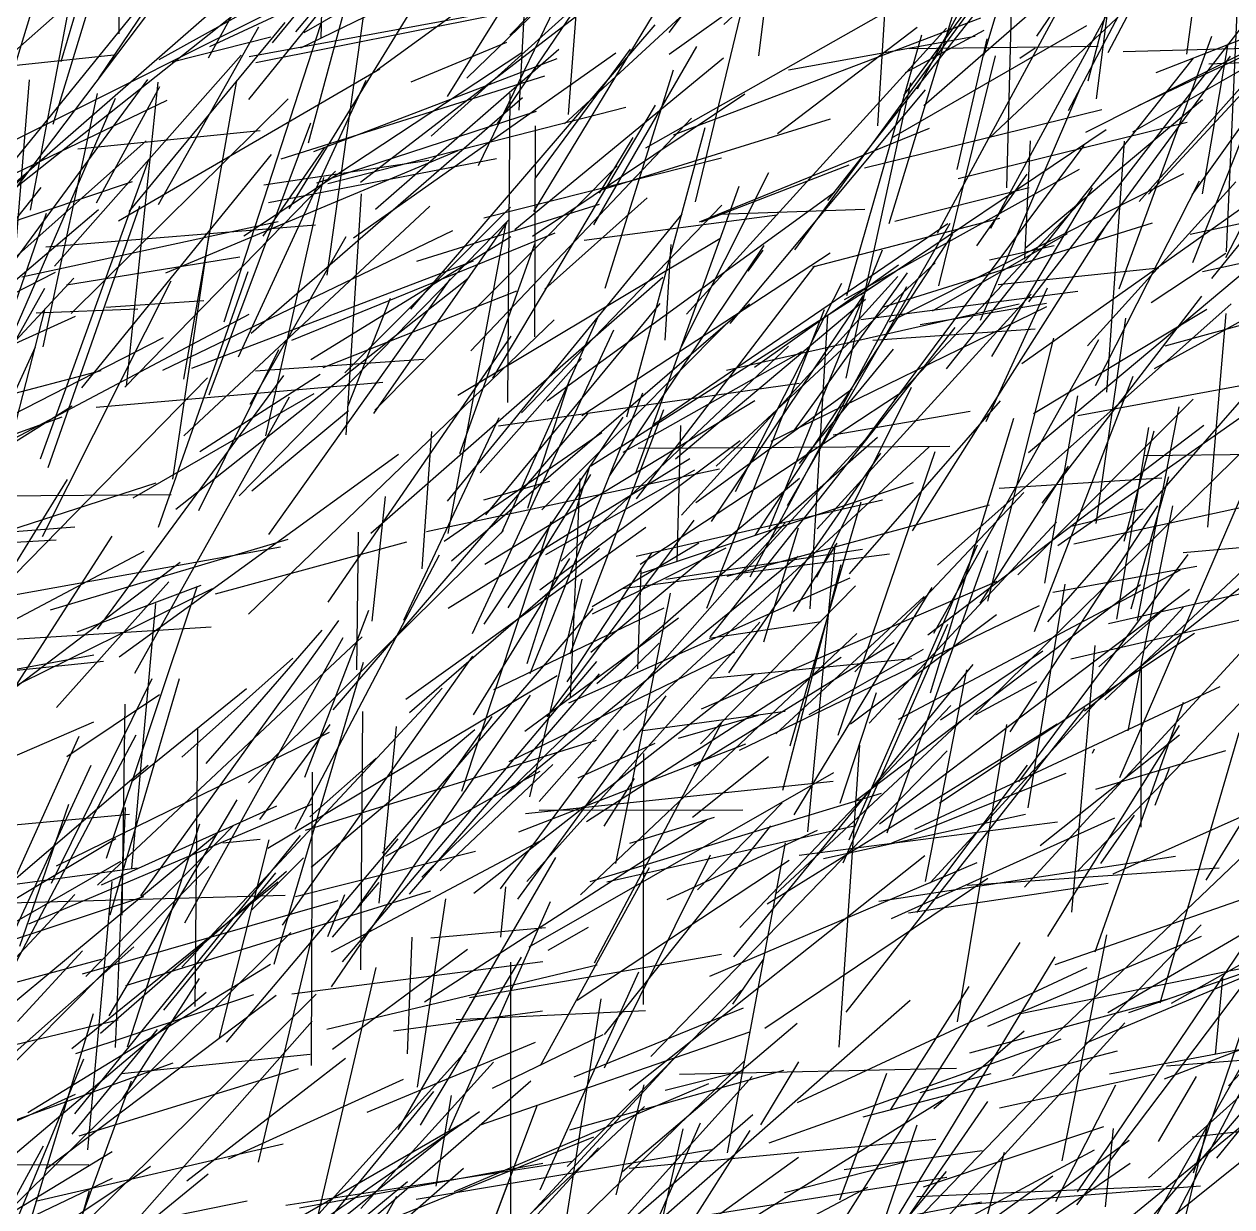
# Model space of a CAD drawing. Header units: metres. Extents: x 0 to 1019, y 0 to 619.
# Drawn here: x 284.2 to 361.7, y 247.8 to 323.6 of the extents above; entities that cross this region are included whole.
import ezdxf

# ---------------------------------------------------------------- set-up
doc = ezdxf.new("R2010")
doc.units = ezdxf.units.M

msp = doc.modelspace()

# ---------------------------------------------------------------- linework, layer by layer
at = {"color": 32}
for p, q in [((345.761, 321.66), (350.977, 339.089)), ((333.595, 272.939), (342.446, 287.508))]:
    msp.add_line(p, q, dxfattribs=at)
at = {"color": 249}
for p, q in [((311.358, 318.999), (323.038, 337.825)), ((329.825, 293.677), (336.636, 307.04))]:
    msp.add_line(p, q, dxfattribs=at)
at = {"color": 60}
for p, q in [((315.344, 322.931), (330.534, 338.45)), ((327.643, 310.961), (337.119, 314.619)), ((294.326, 276.644), (301.446, 282.986)), ((297.304, 250.87), (308.532, 255.992))]:
    msp.add_line(p, q, dxfattribs=at)
at = {"color": 55}
for p, q in [((329.072, 323.631), (344.621, 337.869)), ((338.108, 314.422), (353.32, 318.175)), ((344.104, 313.743), (358.783, 317.35)), ((281.647, 255.1), (296.051, 269.631))]:
    msp.add_line(p, q, dxfattribs=at)
at = {"color": 12}
for p, q in [((290.298, 323.031), (290.481, 337.073)), ((316.092, 298.719), (328.949, 312.033)), ((319.877, 267.807), (337.617, 284.574)), ((352.271, 258.3), (365.875, 264.004))]:
    msp.add_line(p, q, dxfattribs=at)
at = {"color": 70}
for p, q in [((325.575, 323.109), (336.337, 337.579)), ((299.033, 301.417), (309.811, 302.165)), ((304.614, 263.508), (320.941, 282.778)), ((286.274, 269.669), (303.78, 278.237)), ((361.451, 255.552), (377.815, 273.027)), ((290.443, 256.351), (302.537, 257.578))]:
    msp.add_line(p, q, dxfattribs=at)
at = {"color": 8}
for p, q in [((338.95, 317.125), (340.183, 337.05)), ((275.602, 301.56), (292.038, 316.169)), ((342.001, 268.666), (344.665, 282.238))]:
    msp.add_line(p, q, dxfattribs=at)
at = {"color": 35}
for p, q in [((300.127, 322.452), (311.893, 336.741)), ((352.968, 318.856), (354.848, 333.509)), ((276.193, 300.876), (288.975, 311.758))]:
    msp.add_line(p, q, dxfattribs=at)
at = {"color": 29}
for p, q in [((358.779, 321.722), (360.697, 336.3)), ((360.374, 307.328), (373.495, 323.634)), ((328.278, 291.747), (338.036, 306.238)), ((314.883, 274.063), (333.855, 289.515)), ((283.931, 264.519), (287.073, 273.626)), ((315.421, 245.947), (315.424, 263.475))]:
    msp.add_line(p, q, dxfattribs=at)
at = {"color": 185}
for p, q in [((301.625, 323.152), (312.168, 335.684)), ((302.166, 323.107), (312.097, 328.852)), ((287.609, 284.665), (295.549, 287.666)), ((273.956, 249.846), (293.765, 257.037)), ((326.649, 242.91), (338.317, 249.054))]:
    msp.add_line(p, q, dxfattribs=at)
at = {"color": 117}
for p, q in [((340.611, 319.077), (353.116, 336.077)), ((317.745, 299.493), (336.167, 312.862)), ((276.457, 294.993), (293.142, 303.559)), ((289.111, 258.925), (301.027, 269.328))]:
    msp.add_line(p, q, dxfattribs=at)
at = {"color": 214}
for p, q in [((349.15, 322.867), (358.037, 336.072)), ((359.775, 312.76), (361.413, 322.387)), ((327.527, 310.972), (342.268, 316.975)), ((313.443, 294.873), (319.945, 302.193)), ((276.672, 290.015), (286.247, 290.571)), ((357.795, 260.849), (375.356, 270.754)), ((355.047, 260.25), (367.988, 264.756))]:
    msp.add_line(p, q, dxfattribs=at)
at = {"color": 231}
for p, q in [((312.594, 320.181), (328.255, 335.372)), ((326.686, 305.045), (343.364, 323.397)), ((306.732, 311.781), (318.503, 322.035)), ((296.073, 299.88), (302.58, 317.312)), ((299.884, 312.2), (314.494, 315.038)), ((348.62, 296.176), (365.753, 310.541))]:
    msp.add_line(p, q, dxfattribs=at)
at = {"color": 69}
for p, q in [((303.246, 322.722), (303.528, 334.011)), ((299.713, 297.233), (303.416, 313.803)), ((353.565, 247.797), (354.063, 252.809))]:
    msp.add_line(p, q, dxfattribs=at)
at = {"color": 104}
for p, q in [((314.553, 317.269), (326.062, 334.175)), ((351.523, 290.31), (366.841, 293.661)), ((296.741, 258.647), (299.923, 271.337)), ((314.247, 255.396), (321.33, 258.841)), ((357.464, 256.839), (376.987, 258.343))]:
    msp.add_line(p, q, dxfattribs=at)
at = {"color": 126}
for p, q in [((346.11, 316.36), (365.055, 334.148)), ((336.923, 260.28), (352.25, 279.794)), ((327.495, 247.196), (343.387, 249.687))]:
    msp.add_line(p, q, dxfattribs=at)
at = {"color": 31}
for p, q in [((351.19, 318.11), (359.647, 334.172)), ((329.248, 301.464), (348.017, 305.7)), ((344.457, 241.592), (347.08, 251.303))]:
    msp.add_line(p, q, dxfattribs=at)
at = {"color": 87}
msp.add_line((352.451, 320.012), (356.064, 333.863), dxfattribs=at)
at = {"color": 54}
for p, q in [((313.343, 314.57), (322.494, 333.483)), ((297.025, 304.564), (303.256, 323.69)), ((303.388, 301.622), (315.804, 306.541))]:
    msp.add_line(p, q, dxfattribs=at)
at = {"color": 78}
for p, q in [((331.331, 321.624), (332.701, 332.773)), ((283.523, 284.2), (296.208, 284.998)), ((309.702, 268.935), (324.938, 283.953)), ((334.541, 279.362), (341.889, 283.57))]:
    msp.add_line(p, q, dxfattribs=at)
at = {"color": 84}
for p, q in [((296.03, 321.492), (301.902, 332.138)), ((361.318, 309.033), (362.181, 328.353)), ((298.645, 321.576), (314.968, 324.557)), ((278.585, 289.007), (284.93, 302.95)), ((285.966, 268.547), (292.406, 281.673))]:
    msp.add_line(p, q, dxfattribs=at)
at = {"color": 215}
for p, q in [((335.744, 312.328), (351.355, 332.143)), ((293.289, 307.688), (312.04, 315.536))]:
    msp.add_line(p, q, dxfattribs=at)
at = {"color": 136}
for p, q in [((319.113, 317.847), (320.116, 330.839)), ((281.236, 311.399), (297.35, 325.453)), ((348.405, 309.278), (359.774, 318.82)), ((289.442, 305.497), (295.722, 305.913)), ((284.835, 238.75), (291.084, 255.883))]:
    msp.add_line(p, q, dxfattribs=at)
at = {"color": 172}
for p, q in [((275.807, 315.016), (293.102, 330.354)), ((336.079, 297.308), (344.875, 298.835)), ((351.323, 282.932), (363.631, 285.773)), ((305.803, 247.681), (314.313, 257.081))]:
    msp.add_line(p, q, dxfattribs=at)
at = {"color": 200}
for p, q in [((289.015, 320.201), (295.705, 330.114)), ((293.937, 292.546), (312.681, 307.351)), ((319.033, 281.455), (324.478, 289.759))]:
    msp.add_line(p, q, dxfattribs=at)
at = {"color": 188}
msp.add_line((296.12, 322.212), (312.882, 330.04), dxfattribs=at)
at = {"color": 155}
for p, q in [((315.959, 318.14), (316.587, 330.236)), ((308.678, 280.362), (324.082, 291.377)), ((321.747, 238.481), (330.756, 252.694)), ((338.934, 239.469), (355.127, 250.584))]:
    msp.add_line(p, q, dxfattribs=at)
at = {"color": 130}
for p, q in [((346.21, 310.566), (356.942, 330.329)), ((309.425, 255.459), (311.242, 267.545)), ((303.624, 259.192), (320.947, 263.321))]:
    msp.add_line(p, q, dxfattribs=at)
at = {"color": 105}
for p, q in [((355.707, 312.277), (371.813, 330.353)), ((310.305, 316.458), (319.115, 324.385)), ((304.859, 297.299), (305.85, 312.766)), ((268.514, 298.767), (286.216, 307.73)), ((305.532, 282.23), (305.655, 291.074)), ((323.04, 271.117), (328.47, 272.794))]:
    msp.add_line(p, q, dxfattribs=at)
at = {"color": 25}
for p, q in [((339.686, 310.854), (345.477, 329.898)), ((325.562, 321.722), (333.187, 327.161)), ((350.327, 263.339), (368.817, 269.789))]:
    msp.add_line(p, q, dxfattribs=at)
at = {"color": 195}
for p, q in [((353.726, 321.82), (357.808, 329.623)), ((328.194, 281.699), (341.138, 282.964)), ((279.162, 244.252), (298.508, 248.185))]:
    msp.add_line(p, q, dxfattribs=at)
at = {"color": 67}
for p, q in [((286.059, 317.238), (289.486, 328.457)), ((295.877, 276.235), (303.323, 284.772))]:
    msp.add_line(p, q, dxfattribs=at)
at = {"color": 48}
for p, q in [((286.589, 321.247), (288.909, 329.175)), ((332.115, 296.902), (349.783, 305.53)), ((313.745, 289.022), (331.062, 299.508)), ((340.149, 244.63), (352.846, 251.452))]:
    msp.add_line(p, q, dxfattribs=at)
at = {"color": 115}
for p, q in [((280.177, 309.731), (285.687, 327.8)), ((331.081, 290.854), (343.772, 310.167)), ((290.486, 266.494), (290.688, 280.029))]:
    msp.add_line(p, q, dxfattribs=at)
at = {"color": 154}
for p, q in [((306.855, 320.724), (316.868, 328.02)), ((290.671, 300.354), (304.174, 314.22)), ((288.898, 284.833), (300.859, 301.102)), ((341.334, 272.006), (360.91, 281.161))]:
    msp.add_line(p, q, dxfattribs=at)
at = {"color": 81}
for p, q in [((316.89, 311.636), (326.951, 328.22)), ((294.439, 300.879), (297.853, 320.04)), ((355.848, 272.146), (355.854, 282.714)), ((353.262, 269.808), (355.41, 272.924)), ((302.573, 245.221), (306.783, 263.143)), ((319.193, 252.732), (332.934, 256.562))]:
    msp.add_line(p, q, dxfattribs=at)
at = {"color": 82}
for p, q in [((341.911, 318.425), (352.815, 327.944)), ((290.768, 300.426), (292.809, 319.918))]:
    msp.add_line(p, q, dxfattribs=at)
at = {"color": 24}
for p, q in [((342.774, 310.233), (352.416, 328.107)), ((320.636, 286.293), (327.475, 290.383))]:
    msp.add_line(p, q, dxfattribs=at)
at = {"color": 158}
msp.add_line((347.235, 313.157), (347.616, 328.355), dxfattribs=at)
at = {"color": 58}
for p, q in [((356.8, 320.536), (375.662, 327.89)), ((278.215, 264.184), (292.164, 276.127)), ((321.434, 256.717), (328.217, 270.36))]:
    msp.add_line(p, q, dxfattribs=at)
at = {"color": 197}
msp.add_line((282.739, 311.866), (294.59, 327.559), dxfattribs=at)
at = {"color": 179}
for p, q in [((333.636, 309.162), (346.565, 326.871)), ((334.781, 308.078), (346.769, 311.203)), ((286.926, 306.933), (298.034, 308.73)), ((314.064, 243.952), (321.032, 251.585))]:
    msp.add_line(p, q, dxfattribs=at)
at = {"color": 133}
for p, q in [((341.501, 319.507), (345.876, 327.563)), ((302.777, 315.489), (318.379, 321.438)), ((279.744, 301.415), (287.504, 304.919)), ((282.507, 246.862), (301.299, 265.398))]:
    msp.add_line(p, q, dxfattribs=at)
at = {"color": 120}
for p, q in [((361.269, 308.68), (370.888, 327.321)), ((353.702, 260.258), (372.182, 271.079)), ((340.946, 246.401), (359.696, 265.89))]:
    msp.add_line(p, q, dxfattribs=at)
at = {"color": 178}
for p, q in [((303.632, 307.555), (306.278, 326.426)), ((298.598, 285.814), (318.188, 304.674)), ((313.406, 253.032), (330.736, 259.024))]:
    msp.add_line(p, q, dxfattribs=at)
at = {"color": 100}
for p, q in [((318.865, 317.245), (329.163, 326.764)), ((323.463, 289.519), (339.255, 293.142)), ((352.714, 276.888), (352.855, 277.175))]:
    msp.add_line(p, q, dxfattribs=at)
at = {"color": 102}
for p, q in [((327.26, 312.242), (330.669, 326.406)), ((320.735, 310.779), (327.341, 322.207)), ((340.048, 311.005), (348.661, 313.164)), ((300.997, 247.893), (319.324, 250.728))]:
    msp.add_line(p, q, dxfattribs=at)
at = {"color": 61}
for p, q in [((355.306, 316.731), (372.562, 326.636)), ((313.695, 311.219), (328.929, 315.07)), ((342.553, 284.585), (353.137, 303.431)), ((331.649, 284.022), (333.87, 291.336)), ((341.453, 266.676), (348.562, 276.112))]:
    msp.add_line(p, q, dxfattribs=at)
at = {"color": 66}
for p, q in [((283.495, 316.158), (302.393, 325.631)), ((342.869, 306.862), (346.501, 321.612)), ((352.899, 309.763), (361.57, 321.592)), ((323.407, 294.812), (330.063, 313.261)), ((304.013, 279.672), (320.351, 298.659))]:
    msp.add_line(p, q, dxfattribs=at)
at = {"color": 140}
for p, q in [((292.857, 321.375), (300.002, 325.366)), ((313.698, 285.172), (322.626, 298.446)), ((320.928, 281.357), (338.922, 297.155))]:
    msp.add_line(p, q, dxfattribs=at)
at = {"color": 50}
for p, q in [((301.206, 311.805), (309.526, 325.329)), ((346.746, 293.884), (357.176, 294.553)), ((332.38, 267.821), (344.333, 278.993)), ((306.968, 267.264), (308.078, 278.594))]:
    msp.add_line(p, q, dxfattribs=at)
at = {"color": 239}
for p, q in [((305.776, 313.506), (321.739, 325.806)), ((349.503, 292.915), (359.727, 306.2))]:
    msp.add_line(p, q, dxfattribs=at)
at = {"color": 243}
for p, q in [((324.071, 315.708), (341.727, 325.73)), ((340.731, 320.55), (345.767, 323.271)), ((359.149, 308.363), (364.071, 320.777)), ((271.328, 289.162), (287.287, 299.162)), ((313.777, 237.224), (330.896, 256.142))]:
    msp.add_line(p, q, dxfattribs=at)
at = {"color": 116}
for p, q in [((355.669, 318.422), (370.788, 325.545)), ((339.859, 316.357), (352.354, 323.552)), ((337.815, 296.536), (352.19, 315.864)), ((320.773, 263.439), (328.949, 278.866)), ((342.551, 254.109), (348.329, 259.074))]:
    msp.add_line(p, q, dxfattribs=at)
at = {"color": 123}
for p, q in [((301.939, 322.129), (307.411, 324.772)), ((311.353, 293.048), (326.4, 311.451))]:
    msp.add_line(p, q, dxfattribs=at)
at = {"color": 63}
for p, q in [((348.644, 305.831), (363.648, 325.212)), ((313.822, 292.169), (324.989, 305.733)), ((291.31, 282.031), (301.229, 299.736)), ((344.072, 259.651), (347.22, 278.733))]:
    msp.add_line(p, q, dxfattribs=at)
at = {"color": 51}
for p, q in [((356.311, 312.736), (367.825, 325.177)), ((333.932, 295.458), (339.959, 302.792)), ((276.998, 293.362), (293.633, 293.471)), ((286.288, 279.819), (293.481, 287.887))]:
    msp.add_line(p, q, dxfattribs=at)
at = {"color": 21}
for p, q in [((276.777, 306.534), (291.218, 324.299)), ((298.621, 318.822), (303.076, 324.321)), ((353.745, 285.198), (372.934, 289.551)), ((281.835, 267.247), (300.935, 267.777)), ((317.29, 248.882), (323.625, 262.865))]:
    msp.add_line(p, q, dxfattribs=at)
at = {"color": 43}
for p, q in [((282.876, 312.552), (297.819, 324.384)), ((329.389, 282.05), (339.138, 296.132)), ((343.419, 247.148), (354.792, 259.587))]:
    msp.add_line(p, q, dxfattribs=at)
at = {"color": 34}
for p, q in [((284.606, 311.722), (286.977, 324.2)), ((302.967, 313.476), (317.065, 318.075)), ((320.118, 309.783), (332.497, 311.406)), ((349.006, 284.689), (355.326, 301.063)), ((320.644, 285.819), (329.235, 290.057)), ((272.644, 267.049), (291.451, 269.53)), ((332.968, 248.716), (340.869, 250.722))]:
    msp.add_line(p, q, dxfattribs=at)
at = {"color": 146}
for p, q in [((290.948, 311.639), (300.942, 323.761)), ((319.663, 261.051), (333.277, 270.019)), ((303.989, 265.09), (306.964, 268.598)), ((303.986, 257.9), (312.643, 264.318))]:
    msp.add_line(p, q, dxfattribs=at)
at = {"color": 97}
for p, q in [((299.068, 321.176), (314.295, 324.23)), ((282.833, 307.448), (292.131, 320.095)), ((290.056, 258.008), (290.705, 273.409)), ((276.205, 233.787), (296.009, 249.911))]:
    msp.add_line(p, q, dxfattribs=at)
at = {"color": 212}
for p, q in [((302.437, 316.035), (304.708, 324.412)), ((344.844, 257.661), (357.658, 261.159))]:
    msp.add_line(p, q, dxfattribs=at)
at = {"color": 211}
for p, q in [((325.856, 316.543), (345.562, 324.061)), ((306.695, 298.888), (322.232, 314.563)), ((306.628, 298.665), (315.172, 310.915)), ((351.775, 269.351), (370.043, 288.244)), ((357.315, 241.507), (360.117, 253.06))]:
    msp.add_line(p, q, dxfattribs=at)
at = {"color": 127}
for p, q in [((292.829, 312.071), (299.248, 323.473)), ((330.108, 265.716), (343.628, 279.948)), ((302.248, 271.96), (320.912, 277.732))]:
    msp.add_line(p, q, dxfattribs=at)
at = {"color": 203}
for p, q in [((308.997, 305.36), (324.681, 323.596)), ((270.516, 289.307), (287.393, 307.352)), ((299.889, 290.92), (311.558, 307.306)), ((314.817, 291.008), (321.002, 304.831)), ((349.657, 287.8), (351.785, 299.805)), ((326.089, 289.208), (326.33, 297.906)), ((317.745, 279.22), (327.183, 291.844))]:
    msp.add_line(p, q, dxfattribs=at)
at = {"color": 206}
for p, q in [((332.514, 316.637), (341.467, 323.463)), ((348.103, 260.194), (362.75, 263.185))]:
    msp.add_line(p, q, dxfattribs=at)
at = {"color": 209}
msp.add_line((293.701, 321.229), (300.028, 322.832), dxfattribs=at)
at = {"color": 233}
for p, q in [((309.028, 319.957), (315.171, 322.489)), ((356.486, 305.788), (361.273, 308.964)), ((311.401, 286.179), (326.899, 295.798)), ((337.105, 271.342), (345.342, 290.245)), ((314.75, 268.198), (322.322, 278.396))]:
    msp.add_line(p, q, dxfattribs=at)
at = {"color": 208}
for p, q in [((333.22, 320.72), (345.187, 322.883)), ((303.918, 264.157), (317.605, 271.427)), ((336.524, 248.244), (339.523, 256.36)), ((310.624, 249.121), (311.617, 254.939))]:
    msp.add_line(p, q, dxfattribs=at)
at = {"color": 191}
for p, q in [((336.962, 306.234), (341.772, 322.955)), ((336.917, 300.947), (341.063, 319.887)), ((311.15, 290.496), (321.259, 297.457))]:
    msp.add_line(p, q, dxfattribs=at)
at = {"color": 52}
for p, q in [((340.971, 322.089), (353.079, 322.241)), ((304.778, 301.276), (315.385, 311.905)), ((316.633, 274.099), (319.993, 288.047))]:
    msp.add_line(p, q, dxfattribs=at)
at = {"color": 7}
for p, q in [((344.039, 314.318), (345.962, 322.705)), ((319.215, 283.259), (325.219, 298.925))]:
    msp.add_line(p, q, dxfattribs=at)
at = {"color": 83}
for p, q in [((354.423, 306.662), (360.381, 322.866)), ((352.298, 316.717), (362.799, 322)), ((322.646, 278.36), (342.249, 296.541)), ((272.562, 280.217), (288.675, 283.199))]:
    msp.add_line(p, q, dxfattribs=at)
at = {"color": 96}
for p, q in [((354.698, 321.887), (370.726, 322.319)), ((289.657, 260.044), (297.857, 273.888)), ((322.179, 248.568), (323.972, 255.612)), ((322.796, 242.323), (327.576, 253.179)), ((334.149, 239.136), (343.364, 250.059))]:
    msp.add_line(p, q, dxfattribs=at)
at = {"color": 193}
for p, q in [((273.992, 319.998), (289.953, 321.683)), ((316.815, 310.05), (330.434, 319.168))]:
    msp.add_line(p, q, dxfattribs=at)
at = {"color": 245}
for p, q in [((286.145, 308.123), (298.127, 321.666)), ((354.473, 275.322), (362.772, 294.538)), ((286.933, 276.683), (292.891, 280.643))]:
    msp.add_line(p, q, dxfattribs=at)
at = {"color": 80}
for p, q in [((298.286, 310.079), (316.117, 321.832)), ((316.662, 282.007), (323.879, 299.992)), ((281.553, 290.628), (292.67, 294.237))]:
    msp.add_line(p, q, dxfattribs=at)
at = {"color": 75}
for p, q in [((305.316, 309.944), (322.149, 321.802)), ((302.596, 302.144), (315.407, 310.027))]:
    msp.add_line(p, q, dxfattribs=at)
at = {"color": 213}
for p, q in [((315.665, 310.468), (329.062, 321.489)), ((311.408, 290.988), (315.097, 310.768)), ((302.214, 275.35), (306.304, 286.072)), ((356.737, 273.553), (357.658, 275.926))]:
    msp.add_line(p, q, dxfattribs=at)
at = {"color": 28}
msp.add_line((316.973, 313.742), (323.082, 322.052), dxfattribs=at)
at = {"color": 238}
for p, q in [((343.364, 301.538), (359.194, 321.468)), ((340.924, 266.659), (353.727, 268.546)), ((335.565, 239.414), (346.008, 254.55))]:
    msp.add_line(p, q, dxfattribs=at)
at = {"color": 111}
for p, q in [((348.069, 321.456), (349.049, 322.135)), ((346.664, 306.953), (356.986, 308.017))]:
    msp.add_line(p, q, dxfattribs=at)
at = {"color": 64}
for p, q in [((290.248, 311.027), (307.02, 320.776)), ((283.138, 302.709), (284.557, 320.085)), ((281.63, 286.704), (300.635, 290.125)), ((274.841, 262.275), (290.092, 271.41))]:
    msp.add_line(p, q, dxfattribs=at)
at = {"color": 251}
for p, q in [((321.477, 306.704), (325.847, 320.708)), ((332.417, 278.135), (341.924, 286.93)), ((351.754, 248.75), (362.868, 265.206))]:
    msp.add_line(p, q, dxfattribs=at)
at = {"color": 86}
for p, q in [((360.187, 321.107), (365.094, 321.296)), ((334.474, 271.852), (336.209, 290.253))]:
    msp.add_line(p, q, dxfattribs=at)
at = {"color": 3}
for p, q in [((297.942, 302.315), (306.143, 320.051)), ((327.391, 268.115), (332.824, 273.711))]:
    msp.add_line(p, q, dxfattribs=at)
at = {"color": 255}
for p, q in [((300.688, 314.998), (317.597, 320.333)), ((357.389, 303.015), (366.805, 305.613)), ((357.062, 260.872), (362.136, 278.205))]:
    msp.add_line(p, q, dxfattribs=at)
at = {"color": 22}
msp.add_line((285.419, 302.958), (288.919, 319.202), dxfattribs=at)
at = {"color": 244}
msp.add_line((288.855, 312.186), (292.912, 319.642), dxfattribs=at)
at = {"color": 56}
for p, q in [((315.233, 299.39), (315.365, 319.196)), ((308.911, 279.506), (321.094, 290.042))]:
    msp.add_line(p, q, dxfattribs=at)
at = {"color": 237}
for p, q in [((329.478, 304.44), (342.009, 319.442)), ((275.04, 308.138), (291.15, 313.556)), ((295.411, 292.444), (300.529, 302.779)), ((327.277, 292.969), (337.304, 300.266)), ((333.905, 270.339), (350.483, 272.484))]:
    msp.add_line(p, q, dxfattribs=at)
at = {"color": 194}
for p, q in [((345.545, 304.661), (351.94, 319.512)), ((288.822, 299.089), (307.202, 300.676)), ((308.553, 285.426), (314.675, 298.419)), ((317.322, 256.857), (324.318, 269.547))]:
    msp.add_line(p, q, dxfattribs=at)
at = {"color": 65}
for p, q in [((359.104, 312.708), (363.787, 319.258)), ((332.851, 274.517), (336.613, 288.998))]:
    msp.add_line(p, q, dxfattribs=at)
at = {"color": 190}
for p, q in [((280.109, 312.389), (293.387, 318.774)), ((348.944, 298.67), (360.046, 305.374)), ((279.267, 277.815), (294.212, 289.14))]:
    msp.add_line(p, q, dxfattribs=at)
at = {"color": 109}
for p, q in [((283.35, 303.413), (290.069, 318.906)), ((266.844, 296.036), (284.338, 314.06)), ((342.331, 280.749), (347.682, 298.375)), ((354.283, 285.494), (356.333, 297.769))]:
    msp.add_line(p, q, dxfattribs=at)
at = {"color": 168}
for p, q in [((287.216, 305.093), (301.142, 318.865)), ((299.575, 313.348), (310.151, 314.932)), ((337.208, 278.765), (346.565, 285.784)), ((342.912, 273.695), (359.263, 284.585)), ((331.46, 253.047), (333.885, 257.102))]:
    msp.add_line(p, q, dxfattribs=at)
at = {"color": 4}
for p, q in [((298.756, 303.819), (316.173, 318.935)), ((327.076, 272.786), (331.95, 276.671)), ((298.787, 266.827), (302.124, 270.174))]:
    msp.add_line(p, q, dxfattribs=at)
at = {"color": 228}
for p, q in [((314.26, 300.935), (324.692, 318.459)), ((337.859, 304.701), (351.773, 306.529)), ((346.006, 259.38), (359.72, 265.144)), ((319.481, 256.127), (330.343, 260.554)), ((294.628, 249.467), (304.821, 257.331))]:
    msp.add_line(p, q, dxfattribs=at)
at = {"color": 47}
for p, q in [((303.68, 313.434), (322.786, 318.314)), ((294.96, 301.592), (313.026, 308.459)), ((345.893, 298.157), (349.837, 306.745)), ((334.617, 286.157), (335.737, 304.97))]:
    msp.add_line(p, q, dxfattribs=at)
at = {"color": 219}
for p, q in [((312.845, 302.701), (326.997, 317.616)), ((335.054, 291.283), (348.79, 306.33)), ((279.939, 237.773), (288.032, 257.29))]:
    msp.add_line(p, q, dxfattribs=at)
at = {"color": 137}
for p, q in [((321.3, 313.043), (335.927, 317.577)), ((291.683, 267.742), (304.393, 285.393))]:
    msp.add_line(p, q, dxfattribs=at)
at = {"color": 182}
for p, q in [((287.645, 315.639), (299.344, 316.822)), ((287.904, 300.319), (300.068, 315.296)), ((331.855, 267.231), (350.464, 278.766)), ((320.5, 268.655), (339.186, 274.335))]:
    msp.add_line(p, q, dxfattribs=at)
at = {"color": 151}
for p, q in [((316.954, 303.596), (316.99, 317.126)), ((351.781, 298.55), (369.223, 301.759)), ((342.979, 279.034), (349.545, 283.456)), ((299.235, 250.666), (302.788, 265.578)), ((285.565, 250.206), (300.363, 261.374))]:
    msp.add_line(p, q, dxfattribs=at)
at = {"color": 226}
for p, q in [((322.853, 298.471), (327.87, 317.021)), ((328.788, 311.456), (338.123, 311.775)), ((335.476, 270.142), (348.417, 272.975)), ((312.758, 261.216), (328.93, 263.99)), ((356.955, 251.98), (359.391, 256.159))]:
    msp.add_line(p, q, dxfattribs=at)
at = {"color": 107}
for p, q in [((337.851, 306.296), (353.602, 316.893)), ((336.541, 273.689), (338.871, 280.779)), ((314.181, 246.491), (317.118, 254.339)), ((303.911, 245.484), (320.749, 252.287)), ((341.459, 248.454), (357.12, 249.116))]:
    msp.add_line(p, q, dxfattribs=at)
at = {"color": 242}
for p, q in [((321.108, 312.806), (323.254, 316.379)), ((349.853, 285.323), (362.874, 300.245)), ((307.408, 270.288), (317.301, 275.726))]:
    msp.add_line(p, q, dxfattribs=at)
at = {"color": 253}
for p, q in [((348.39, 308.573), (348.746, 316.166)), ((285.384, 290.793), (293.633, 307.188)), ((325.967, 295.777), (338.169, 306.011))]:
    msp.add_line(p, q, dxfattribs=at)
at = {"color": 121}
for p, q in [((353.637, 300.042), (354.771, 316.141)), ((336.737, 269.867), (343.435, 285.168))]:
    msp.add_line(p, q, dxfattribs=at)
at = {"color": 27}
for p, q in [((299.543, 310.051), (303.465, 315.711)), ((322.538, 287.455), (339.708, 289.679)), ((357.342, 255.995), (370.508, 261.114))]:
    msp.add_line(p, q, dxfattribs=at)
at = {"color": 232}
for p, q in [((285.247, 295.765), (292.208, 314.974)), ((321.399, 272.21), (323.353, 275.257)), ((318.43, 243.456), (321.206, 261.124))]:
    msp.add_line(p, q, dxfattribs=at)
at = {"color": 234}
for p, q in [((326.368, 302.966), (331.958, 314.125)), ((352.393, 303.013), (361.921, 313.542)), ((287.277, 252.452), (292.75, 259.17))]:
    msp.add_line(p, q, dxfattribs=at)
at = {"color": 229}
msp.add_line((336.808, 305.984), (351.893, 314.355), dxfattribs=at)
at = {"color": 150}
for p, q in [((339.701, 304.561), (358.576, 314.072)), ((359.767, 307.789), (376.145, 311.308))]:
    msp.add_line(p, q, dxfattribs=at)
at = {"color": 247}
for p, q in [((345.312, 309.439), (348.538, 314.022)), ((354.745, 290.478), (356.671, 297.553)), ((317.267, 287.368), (330.128, 296.947)), ((330.092, 277.09), (349.326, 286.356))]:
    msp.add_line(p, q, dxfattribs=at)
at = {"color": 68}
for p, q in [((348.198, 301.873), (365.285, 313.978)), ((352.2, 279.607), (362.972, 288.131)), ((281.683, 261.4), (288.506, 276.112))]:
    msp.add_line(p, q, dxfattribs=at)
at = {"color": 183}
for p, q in [((272.194, 296.69), (285.294, 313.17)), ((291.192, 293.276), (302.796, 299.948)), ((309.722, 288.723), (310.355, 297.525))]:
    msp.add_line(p, q, dxfattribs=at)
at = {"color": 163}
for p, q in [((346.275, 302.334), (352.729, 313.145)), ((337.139, 288.382), (346.829, 299.489)), ((319.244, 280.446), (319.854, 294.506)), ((283.788, 259.69), (287.955, 264.203))]:
    msp.add_line(p, q, dxfattribs=at)
at = {"color": 147}
for p, q in [((352.907, 300.476), (359.578, 313.591)), ((281.15, 295.803), (298.629, 305.04)), ((348.603, 273.383), (350.973, 287.731)), ((336.472, 258.042), (337.809, 277.393))]:
    msp.add_line(p, q, dxfattribs=at)
at = {"color": 149}
for p, q in [((317.588, 306.65), (324.163, 312.499)), ((319.961, 298.536), (335.894, 308.982)), ((335.045, 288.178), (341.118, 300.368)), ((339.135, 241.852), (350.174, 249.785))]:
    msp.add_line(p, q, dxfattribs=at)
at = {"color": 103}
for p, q in [((340.012, 299.548), (352.142, 312.447)), ((319.132, 280.113), (337.19, 288.145)), ((315.867, 267.52), (325.376, 280.569)), ((315.928, 271.844), (330.478, 277.499))]:
    msp.add_line(p, q, dxfattribs=at)
at = {"color": 114}
msp.add_line((279.713, 294.462), (285.644, 311.514), dxfattribs=at)
at = {"color": 16}
for p, q in [((285.74, 295.216), (291.621, 311.989)), ((331.984, 291.278), (339.255, 309.169)), ((308.785, 257.614), (309.09, 265.082)), ((298.829, 243.831), (313.408, 253.915)), ((330.688, 245.275), (345.601, 248.12))]:
    msp.add_line(p, q, dxfattribs=at)
at = {"color": 98}
for p, q in [((294.435, 297.242), (310.212, 311.975)), ((339.065, 272.352), (358.934, 287.398)), ((290.507, 254.717), (295.447, 262.439)), ((339.778, 254.045), (344.818, 261.919))]:
    msp.add_line(p, q, dxfattribs=at)
at = {"color": 41}
for p, q in [((309.387, 308.452), (321.108, 312.1)), ((356.303, 249.633), (375.094, 266.496))]:
    msp.add_line(p, q, dxfattribs=at)
at = {"color": 196}
msp.add_line((358.984, 310.182), (365.803, 311.647), dxfattribs=at)
at = {"color": 90}
for p, q in [((284.063, 307.449), (300.491, 310.994)), ((310.003, 291.108), (328.795, 295.13))]:
    msp.add_line(p, q, dxfattribs=at)
at = {"color": 224}
for p, q in [((285.591, 309.363), (302.897, 310.78)), ((292.818, 291.377), (298.574, 307.781)), ((285.9, 286.088), (301.146, 290.608)), ((327.576, 277.487), (337.523, 287.615))]:
    msp.add_line(p, q, dxfattribs=at)
at = {"color": 139}
msp.add_line((297.997, 293.391), (315.288, 311.106), dxfattribs=at)
at = {"color": 124}
for p, q in [((324.594, 297.994), (343.44, 310.866)), ((282.704, 261.615), (291.379, 278.064)), ((295.163, 260.645), (295.342, 278.441))]:
    msp.add_line(p, q, dxfattribs=at)
at = {"color": 53}
for p, q in [((333.152, 292.769), (343.587, 310.877)), ((300.773, 265.85), (312.984, 283.106)), ((310.88, 269.34), (318.103, 276.155)), ((359.207, 249.982), (364.714, 266.236))]:
    msp.add_line(p, q, dxfattribs=at)
at = {"color": 2}
for p, q in [((339.266, 305.493), (356.569, 310.894)), ((355.6, 285.392), (358.274, 299.096)), ((355.194, 286.138), (357.622, 294.635)), ((352.9, 264.138), (358.551, 280.165)), ((329.306, 251.264), (333.035, 271.136)), ((307.898, 259.077), (317.444, 260.364))]:
    msp.add_line(p, q, dxfattribs=at)
at = {"color": 225}
for p, q in [((341.17, 291.157), (353.749, 310.97)), ((323.483, 293.198), (334.916, 308.139)), ((287.456, 253.752), (301.918, 271.606))]:
    msp.add_line(p, q, dxfattribs=at)
at = {"color": 153}
for p, q in [((293.102, 301.455), (311.691, 310.422)), ((322.577, 250.054), (333.774, 259.572))]:
    msp.add_line(p, q, dxfattribs=at)
at = {"color": 38}
for p, q in [((293.734, 294.456), (296.041, 309.997)), ((326.36, 292.163), (340.227, 307.452)), ((307.196, 270.47), (320.691, 286.178)), ((287.951, 262.731), (304.347, 267.437))]:
    msp.add_line(p, q, dxfattribs=at)
at = {"color": 186}
for p, q in [((298.705, 299.274), (304.867, 310.025)), ((350.503, 290.217), (363.825, 299.56))]:
    msp.add_line(p, q, dxfattribs=at)
at = {"color": 254}
for p, q in [((301.368, 303.375), (318.267, 310.26)), ((342.453, 305.261), (351.126, 310.213)), ((317.239, 273.788), (333.021, 291.661)), ((329.712, 263.837), (345.063, 282.569))]:
    msp.add_line(p, q, dxfattribs=at)
at = {"color": 201}
for p, q in [((312.021, 299.854), (328.825, 309.909)), ((337.453, 273.784), (355.804, 287.716)), ((322.155, 269.811), (325.659, 287.142)), ((344.676, 268.425), (360.854, 269.54))]:
    msp.add_line(p, q, dxfattribs=at)
at = {"color": 207}
for p, q in [((312.151, 296.105), (316.965, 309.563)), ((313.025, 279.35), (319.198, 289.365)), ((327.637, 279.74), (346.61, 287.929)), ((288.913, 268.434), (305.878, 284.349)), ((325.437, 267.512), (335.088, 271.96)), ((288.281, 251.45), (289.854, 268.66))]:
    msp.add_line(p, q, dxfattribs=at)
at = {"color": 128}
msp.add_line((321.776, 294.692), (331.666, 309.441), dxfattribs=at)
at = {"color": 164}
for p, q in [((325.313, 303.378), (325.69, 309.518)), ((277.725, 250.608), (287.5, 255.021))]:
    msp.add_line(p, q, dxfattribs=at)
at = {"color": 241}
for p, q in [((330.636, 307.812), (331.596, 309.156)), ((294.502, 266.014), (304.66, 284.316))]:
    msp.add_line(p, q, dxfattribs=at)
at = {"color": 119}
msp.add_line((346.12, 308.527), (350.271, 309.456), dxfattribs=at)
at = {"color": 236}
for p, q in [((328.579, 295.301), (342.63, 308.335)), ((327.983, 286.189), (335.523, 305.338)), ((287.287, 242.261), (302.683, 259.707))]:
    msp.add_line(p, q, dxfattribs=at)
at = {"color": 17}
for p, q in [((331.039, 301.647), (340.286, 308.206)), ((277.998, 298.495), (289.151, 301.439)), ((316.502, 292.596), (319.199, 300.851)), ((359.114, 252.281), (362.712, 252.685))]:
    msp.add_line(p, q, dxfattribs=at)
at = {"color": 72}
for p, q in [((333.555, 297.515), (340.861, 307.704)), ((338.401, 278.81), (350.419, 291.708)), ((313.04, 267.903), (331.053, 282.002))]:
    msp.add_line(p, q, dxfattribs=at)
at = {"color": 79}
msp.add_line((356.689, 301.556), (367.512, 307.521), dxfattribs=at)
at = {"color": 222}
for p, q in [((306.438, 291.01), (325.156, 307.423)), ((277.836, 279.692), (286.991, 294.433)), ((277.658, 256.03), (296.544, 271.693)), ((331.709, 259.246), (346, 268.871)), ((282.961, 264.745), (291.885, 267.698)), ((284.941, 248.149), (300.818, 251.827))]:
    msp.add_line(p, q, dxfattribs=at)
at = {"color": 205}
for p, q in [((320.55, 295.318), (339.117, 307.148)), ((323.74, 288.413), (341.252, 294.257)), ((339.557, 271.778), (345.998, 289.884))]:
    msp.add_line(p, q, dxfattribs=at)
at = {"color": 91}
for p, q in [((330.757, 288.195), (340.818, 306.811)), ((279.366, 295.702), (285.522, 306.712)), ((311.8, 248.769), (328.122, 255.706))]:
    msp.add_line(p, q, dxfattribs=at)
at = {"color": 18}
msp.add_line((304.969, 299.123), (307.709, 306.066), dxfattribs=at)
at = {"color": 202}
for p, q in [((281.318, 288.953), (285.546, 305.403)), ((291.115, 269.51), (292.654, 286.488))]:
    msp.add_line(p, q, dxfattribs=at)
at = {"color": 39}
for p, q in [((284.965, 305.121), (291.494, 305.379)), ((333.8, 254.487), (352.382, 263.149))]:
    msp.add_line(p, q, dxfattribs=at)
at = {"color": 175}
for p, q in [((311.62, 289.23), (330.714, 305.716)), ((328.208, 284.321), (343.921, 304.18))]:
    msp.add_line(p, q, dxfattribs=at)
at = {"color": 20}
msp.add_line((341.675, 304.378), (349.762, 305.742), dxfattribs=at)
at = {"color": 176}
for p, q in [((342.774, 288.948), (361.612, 305.713)), ((350.779, 250.738), (353.651, 265.231))]:
    msp.add_line(p, q, dxfattribs=at)
at = {"color": 181}
for p, q in [((352.951, 291.621), (354.854, 304.791)), ((295.464, 296.232), (303.186, 301.203)), ((337.487, 282.106), (348.316, 293.604)), ((276.993, 262.269), (290.411, 269.968)), ((273.675, 259.511), (289.174, 263.669))]:
    msp.add_line(p, q, dxfattribs=at)
at = {"color": 157}
for p, q in [((360.123, 291.386), (361.288, 305.091)), ((312.282, 274.462), (318, 291.747)), ((277.033, 270.892), (289.84, 290.809)), ((290.735, 261.992), (310.291, 268.069))]:
    msp.add_line(p, q, dxfattribs=at)
at = {"color": 23}
msp.add_line((303.705, 286.575), (315.431, 303.628), dxfattribs=at)
at = {"color": 14}
for p, q in [((312.964, 284.562), (322.027, 304.038)), ((302.608, 269.579), (313.117, 278.403)), ((317.812, 264.263), (320.405, 265.728)), ((287.96, 246.601), (302.928, 261.438))]:
    msp.add_line(p, q, dxfattribs=at)
at = {"color": 189}
for p, q in [((317.41, 292.498), (329.129, 304.297)), ((306.528, 285.36), (307.375, 293.357)), ((336.792, 250.183), (345.64, 251.416))]:
    msp.add_line(p, q, dxfattribs=at)
at = {"color": 49}
for p, q in [((338.635, 303.384), (349.046, 304.11)), ((347.433, 278.257), (356.907, 292.751)), ((282.668, 256.851), (291.23, 264.475)), ((292.951, 236.438), (308.796, 249.41))]:
    msp.add_line(p, q, dxfattribs=at)
at = {"color": 235}
for p, q in [((318.638, 289.199), (333.214, 302.998)), ((272.119, 279.401), (291.905, 289.839)), ((299.828, 270.802), (318.38, 281.877)), ((310.281, 265.038), (317.634, 265.7))]:
    msp.add_line(p, q, dxfattribs=at)
at = {"color": 93}
msp.add_line((346.008, 286.645), (350.232, 303.503), dxfattribs=at)
at = {"color": 217}
msp.add_line((322.614, 296.192), (334.084, 302.641), dxfattribs=at)
at = {"color": 36}
for p, q in [((283.575, 288.313), (295.964, 300.959)), ((341.878, 249.068), (353.447, 252.939))]:
    msp.add_line(p, q, dxfattribs=at)
at = {"color": 252}
for p, q in [((314.631, 297.889), (333.899, 300.611)), ((301.606, 267.705), (313.144, 270.611)), ((303.674, 265.133), (304.781, 267.831)), ((306.206, 253.862), (316.996, 258.349))]:
    msp.add_line(p, q, dxfattribs=at)
at = {"color": 13}
msp.add_line((323.72, 289.012), (340.274, 299.913), dxfattribs=at)
at = {"color": 240}
for p, q in [((347.922, 288.329), (359.187, 299.584)), ((356.016, 295.989), (373.062, 296.188)), ((282.617, 272.201), (290.966, 272.98))]:
    msp.add_line(p, q, dxfattribs=at)
at = {"color": 118}
for p, q in [((277.679, 295.216), (286.652, 298.469)), ((290.294, 283.079), (308.218, 296.057)), ((271.701, 240.34), (289.851, 251.348)), ((319.067, 240.325), (333.864, 250.978))]:
    msp.add_line(p, q, dxfattribs=at)
at = {"color": 162}
for p, q in [((298.814, 293.718), (305.012, 298.874)), ((316.356, 273.027), (336.082, 275.089)), ((338.771, 244.773), (350.335, 263.824))]:
    msp.add_line(p, q, dxfattribs=at)
at = {"color": 174}
for p, q in [((342.151, 284.485), (359.863, 297.933)), ((289.168, 268.448), (300.409, 273.502))]:
    msp.add_line(p, q, dxfattribs=at)
at = {"color": 37}
msp.add_line((329.886, 287.977), (338.386, 297.246), dxfattribs=at)
at = {"color": 19}
for p, q in [((344.81, 279.024), (363.006, 296.904)), ((323.568, 282.298), (323.766, 288.601))]:
    msp.add_line(p, q, dxfattribs=at)
at = {"color": 57}
for p, q in [((323.576, 296.448), (343.571, 296.576)), ((315.242, 286.214), (320.543, 294.756)), ((353.509, 280.311), (363.574, 289.775)), ((284.503, 265.934), (302.644, 273.619))]:
    msp.add_line(p, q, dxfattribs=at)
at = {"color": 129}
for p, q in [((336.405, 278.055), (342.639, 296.236)), ((309.375, 233.632), (315.557, 250.176))]:
    msp.add_line(p, q, dxfattribs=at)
at = {"color": 108}
for p, q in [((316.474, 282.648), (320.502, 295.331)), ((300.243, 263.349), (305.966, 282.72)), ((339.822, 266.285), (354.163, 272.733))]:
    msp.add_line(p, q, dxfattribs=at)
at = {"color": 216}
for p, q in [((345.51, 286.517), (351.175, 295.296)), ((325.358, 288.043), (337.974, 289.982))]:
    msp.add_line(p, q, dxfattribs=at)
at = {"color": 199}
for p, q in [((313.692, 293.134), (317.925, 294.337)), ((327.148, 276.061), (340.01, 283.987)), ((323.885, 278.343), (333.012, 279.591)), ((288.154, 262.576), (297.602, 272.23)), ((300.731, 243.3), (310.483, 255.185)), ((325.999, 244.02), (343.071, 254.64))]:
    msp.add_line(p, q, dxfattribs=at)
at = {"color": 33}
for p, q in [((317.659, 289.642), (327.208, 295.052)), ((321.434, 258.847), (332.083, 272.224)), ((316.347, 243.47), (330.407, 257.149)), ((321.899, 245.876), (330.941, 253.711)), ((344.264, 247.924), (359.653, 249.133))]:
    msp.add_line(p, q, dxfattribs=at)
at = {"color": 45}
for p, q in [((320.549, 283.357), (333.928, 294.531)), ((280.227, 261.374), (287.723, 277.97)), ((284.544, 246.685), (288.644, 260.199))]:
    msp.add_line(p, q, dxfattribs=at)
at = {"color": 62}
for p, q in [((329.301, 288.252), (346.107, 292.821)), ((303.921, 261.912), (316.685, 280.62)), ((287.523, 257.631), (298.945, 261.409)), ((346.171, 245.558), (355.069, 252.071)), ((297.904, 237.611), (312.371, 250.267))]:
    msp.add_line(p, q, dxfattribs=at)
at = {"color": 40}
for p, q in [((333.339, 277.365), (337.895, 293)), ((311.901, 259.816), (324.059, 260.381))]:
    msp.add_line(p, q, dxfattribs=at)
at = {"color": 144}
msp.add_line((351.363, 291.451), (355.967, 292.556), dxfattribs=at)
at = {"color": 221}
for p, q in [((355.016, 278.331), (357.88, 292.761)), ((316.585, 264.469), (336.122, 275.649))]:
    msp.add_line(p, q, dxfattribs=at)
at = {"color": 42}
for p, q in [((273.948, 290.36), (287.458, 291.412)), ((347.995, 275.043), (358.857, 289.625))]:
    msp.add_line(p, q, dxfattribs=at)
at = {"color": 159}
for p, q in [((358.544, 289.756), (378.385, 291.489)), ((302.529, 272.799), (306.779, 276.579)), ((338.006, 253.556), (354.318, 257.794))]:
    msp.add_line(p, q, dxfattribs=at)
at = {"color": 156}
for p, q in [((298.59, 274.98), (314.945, 291.172)), ((316.433, 268.649), (331.384, 285.286)), ((328.14, 284.269), (335.33, 285.334)), ((278.886, 281.697), (289.302, 282.797)), ((354.043, 269.16), (369.506, 276.038))]:
    msp.add_line(p, q, dxfattribs=at)
at = {"color": 59}
for p, q in [((296.468, 287.104), (308.746, 290.444)), ((289.725, 266.518), (294.159, 281.671))]:
    msp.add_line(p, q, dxfattribs=at)
at = {"color": 113}
for p, q in [((333.555, 285.984), (336.348, 290.367)), ((342.317, 268.575), (358.568, 286.26)), ((349.856, 265.14), (358.293, 278.665))]:
    msp.add_line(p, q, dxfattribs=at)
at = {"color": 88}
msp.add_line((301.578, 272.017), (310.845, 289.609), dxfattribs=at)
at = {"color": 227}
for p, q in [((340.275, 279.074), (358.372, 288.649)), ((326.177, 277.857), (331.305, 279.321))]:
    msp.add_line(p, q, dxfattribs=at)
at = {"color": 73}
msp.add_line((350.169, 287.224), (359.422, 288.881), dxfattribs=at)
at = {"color": 250}
for p, q in [((280.02, 279.439), (296.294, 287.454)), ((294.32, 263.169), (311.007, 281.062)), ((360.01, 268.754), (365.857, 278.257)), ((301.858, 247.726), (317.473, 250.593))]:
    msp.add_line(p, q, dxfattribs=at)
at = {"color": 11}
for p, q in [((289.485, 270.152), (295.329, 287.631)), ((360.614, 257.554), (361.081, 262.47))]:
    msp.add_line(p, q, dxfattribs=at)
at = {"color": 160}
msp.add_line((348.358, 268.289), (366.357, 287.839), dxfattribs=at)
at = {"color": 220}
for p, q in [((314.33, 280.982), (325.252, 286.204)), ((309.888, 260.938), (327.957, 272.619)), ((352.82, 240.205), (362.482, 257.204)), ((346.748, 254.141), (356.704, 256.309))]:
    msp.add_line(p, q, dxfattribs=at)
at = {"color": 112}
for p, q in [((353.118, 282.43), (357.403, 286.216)), ((302.639, 256.848), (302.688, 275.669)), ((293.158, 260.405), (300.345, 269.225)), ((311.465, 252.733), (317.953, 267.375))]:
    msp.add_line(p, q, dxfattribs=at)
at = {"color": 99}
for p, q in [((316.306, 278.304), (326.172, 285.576)), ((328.183, 262.596), (345.329, 269.871))]:
    msp.add_line(p, q, dxfattribs=at)
at = {"color": 110}
for p, q in [((351.395, 266.691), (352.892, 283.804)), ((284.438, 253.839), (299.993, 263.361))]:
    msp.add_line(p, q, dxfattribs=at)
at = {"color": 135}
for p, q in [((315.301, 276.35), (329.779, 283.392)), ((271.55, 255.324), (290.232, 259.778))]:
    msp.add_line(p, q, dxfattribs=at)
at = {"color": 10}
for p, q in [((320.27, 272.51), (336.597, 283.042)), ((321.567, 268.629), (337.44, 272.236))]:
    msp.add_line(p, q, dxfattribs=at)
at = {"color": 1}
for p, q in [((308.918, 267.846), (321.104, 281.969)), ((350.373, 248.146), (354.208, 255.611))]:
    msp.add_line(p, q, dxfattribs=at)
at = {"color": 170}
for p, q in [((345.248, 279.366), (349.15, 281.494)), ((325.306, 255.271), (330.344, 256.535))]:
    msp.add_line(p, q, dxfattribs=at)
at = {"color": 95}
for p, q in [((291.085, 275.082), (298.469, 281.032)), ((299.312, 272.625), (303.838, 278.723))]:
    msp.add_line(p, q, dxfattribs=at)
at = {"color": 187}
msp.add_line((270.478, 271.056), (288.665, 278.897), dxfattribs=at)
at = {"color": 184}
for p, q in [((305.496, 266.872), (314.213, 279.242)), ((319.737, 275.306), (324.673, 277.526)), ((282.676, 250.385), (295.874, 261.552))]:
    msp.add_line(p, q, dxfattribs=at)
at = {"color": 171}
msp.add_line((305.789, 262.998), (305.916, 279.562), dxfattribs=at)
at = {"color": 101}
msp.add_line((349.365, 270.966), (358.306, 278.066), dxfattribs=at)
at = {"color": 204}
msp.add_line((323.915, 260.771), (323.943, 276.868), dxfattribs=at)
at = {"color": 44}
for p, q in [((324.398, 257.431), (343.398, 277.042)), ((296.956, 271.13), (299.336, 271.375))]:
    msp.add_line(p, q, dxfattribs=at)
at = {"color": 198}
msp.add_line((352.941, 274.581), (361.274, 277.052), dxfattribs=at)
at = {"color": 71}
for p, q in [((339.852, 271.141), (351.041, 275.61)), ((353.804, 256.329), (370.964, 259.52)), ((337.816, 242.38), (341.473, 253.054))]:
    msp.add_line(p, q, dxfattribs=at)
at = {"color": 30}
for p, q in [((317.243, 273.243), (330.296, 273.258)), ((347.597, 256.204), (365.25, 273.063)), ((298.102, 230.616), (308.1, 248.48))]:
    msp.add_line(p, q, dxfattribs=at)
at = {"color": 141}
msp.add_line((290.832, 258.05), (295.467, 272.353), dxfattribs=at)
at = {"color": 143}
msp.add_line((297.187, 258.363), (308.201, 271.397), dxfattribs=at)
at = {"color": 89}
for p, q in [((323.012, 255.281), (341.977, 270.324)), ((329.649, 260.787), (331.621, 263.648)), ((341.663, 255.116), (346.223, 256.345))]:
    msp.add_line(p, q, dxfattribs=at)
at = {"color": 161}
for p, q in [((308.193, 252.753), (318.306, 270.196)), ((351.106, 243.837), (369.292, 258.735))]:
    msp.add_line(p, q, dxfattribs=at)
at = {"color": 142}
for p, q in [((339.008, 267.405), (358.046, 270.285)), ((301.381, 261.444), (317.47, 263.525)), ((331.975, 251.889), (350.709, 258.578))]:
    msp.add_line(p, q, dxfattribs=at)
at = {"color": 131}
for p, q in [((287.273, 257.958), (300.472, 268.641)), ((279.875, 259.736), (287.462, 267.831)), ((270.611, 240.446), (289.871, 249.639))]:
    msp.add_line(p, q, dxfattribs=at)
at = {"color": 125}
msp.add_line((314.767, 265.096), (315.102, 268.326), dxfattribs=at)
at = {"color": 94}
msp.add_line((360.703, 250.915), (374.038, 267.42), dxfattribs=at)
at = {"color": 5}
for p, q in [((355.407, 245.84), (371.918, 265.058)), ((323.28, 238.837), (326.474, 252.798))]:
    msp.add_line(p, q, dxfattribs=at)
at = {"color": 145}
msp.add_line((335.442, 244.841), (348.082, 264.756), dxfattribs=at)
at = {"color": 6}
msp.add_line((309.622, 253.03), (316.107, 263.811), dxfattribs=at)
at = {"color": 74}
msp.add_line((351.724, 247.923), (363.123, 263.031), dxfattribs=at)
at = {"color": 218}
msp.add_line((319.023, 250.378), (330.212, 261.688), dxfattribs=at)
at = {"color": 138}
msp.add_line((322.957, 245.185), (341.035, 261.055), dxfattribs=at)
at = {"color": 106}
msp.add_line((356.663, 246.201), (371.203, 257.955), dxfattribs=at)
at = {"color": 223}
for p, q in [((302.914, 247.132), (312.546, 257.808)), ((294.367, 242.815), (312.731, 253.391))]:
    msp.add_line(p, q, dxfattribs=at)
at = {"color": 15}
for p, q in [((308.899, 238.928), (326.067, 257.503)), ((303.138, 244.082), (316.7, 255.865)), ((309.336, 248.288), (328.291, 251.468))]:
    msp.add_line(p, q, dxfattribs=at)
at = {"color": 132}
for p, q in [((287.731, 252.355), (301.79, 256.663)), ((322.998, 250.273), (342.669, 252.125))]:
    msp.add_line(p, q, dxfattribs=at)
at = {"color": 152}
msp.add_line((326.228, 256.292), (344.004, 256.68), dxfattribs=at)
at = {"color": 165}
msp.add_line((353.11, 237.739), (362.85, 256.379), dxfattribs=at)
at = {"color": 148}
msp.add_line((307.877, 239.104), (323.989, 254.229), dxfattribs=at)
at = {"color": 180}
msp.add_line((302.097, 245.047), (311.986, 252.987), dxfattribs=at)
at = {"color": 177}
msp.add_line((276.142, 234.594), (285.441, 251.713), dxfattribs=at)
at = {"color": 230}
msp.add_line((279.821, 242.073), (292.313, 250.399), dxfattribs=at)
at = {"color": 9}
msp.add_line((282.576, 250.493), (288.353, 250.498), dxfattribs=at)
at = {"color": 26}
msp.add_line((282.733, 229.129), (288.392, 248.844), dxfattribs=at)

doc.saveas('drawing.dxf')
